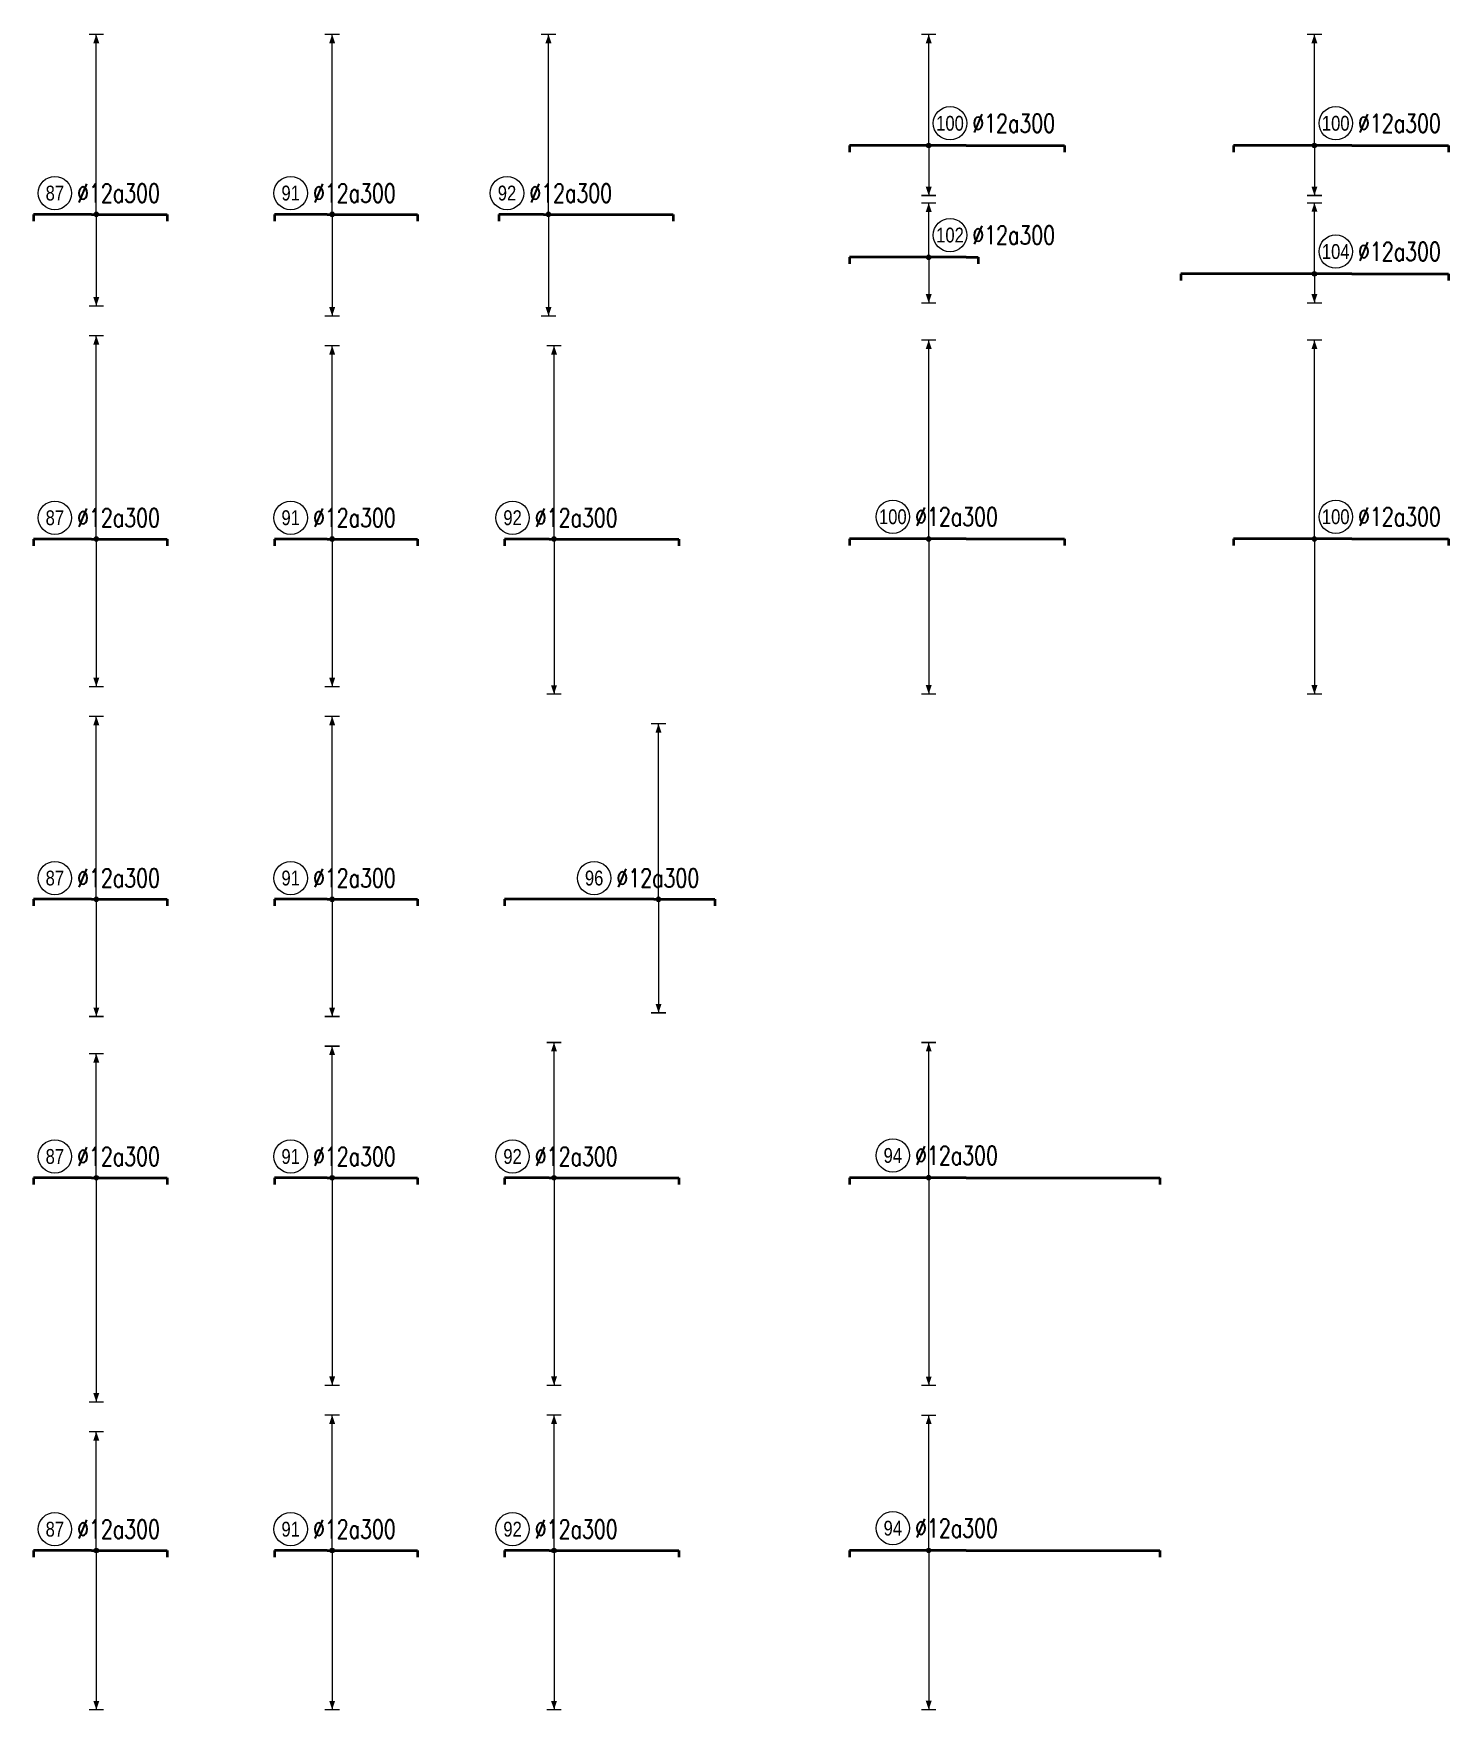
# Model space of a CAD drawing. Header units: millimetres. Extents: x -247377 to 927516, y -864259 to 155594.
# Drawn here: x 129469 to 167619, y -117820 to -72580 of the extents above; entities that cross this region are included whole.
import ezdxf
from ezdxf.enums import TextEntityAlignment as Align

# ---------------------------------------------------------------- set-up
doc = ezdxf.new("R2010")
doc.units = ezdxf.units.MM
doc.header["$MEASUREMENT"] = 0
for name, color, linetype, lineweight in [('NDC_S_DIM', 1, 'Continuous', 15), ('NDC_S_REBAR', 4, 'Continuous', 35), ('NDC_S_VN TEXT', 7, 'Continuous', 20)]:
    doc.layers.add(name, color=color, linetype=linetype, lineweight=lineweight)
doc.styles.add('ARIAL', font='arial.ttf', dxfattribs={"width": 0.8})
doc.styles.add('NDC_EN TXT', font='romans.shx', dxfattribs={"width": 0.8})

# ---------------------------------------------------------------- blocks, each defined once
blk = doc.blocks.new('*U142')
h = blk.add_hatch(color=6)
edge = h.paths.add_edge_path()
edge.add_arc((0.65, 0), 0.3, 0, 360)
at = {"layer": 'NDC_S_DIM', "color": 8}
for q in [(0.65, 24.29), (0.65, -12.37)]:
    blk.add_line((0.65, 0), q, dxfattribs=at)
for points in [[(-0.35, 24.29, 0.2, 0.2, 0), (1.65, 24.29, 0, 0, 0)], [(-0.35, -12.37, 0.2, 0.2, 0), (1.65, -12.37, 0, 0, 0)]]:
    blk.add_lwpolyline(points, format="xyseb", dxfattribs=at)
at = {"layer": 'NDC_S_DIM'}
blk.add_circle((-4.94, 2.87), 2.25, dxfattribs=at)
at = {"layer": 'NDC_S_DIM', "color": 6}
blk.add_circle((0.65, 0), 0.3, dxfattribs=at)
at = {"layer": 'NDC_S_DIM', "color": 8}
for points in [[(0.25, 23.09), (0.65, 24.29), (1.05, 23.09)], [(0.25, -11.17), (0.65, -12.37), (1.05, -11.17)]]:
    blk.add_solid(points, dxfattribs=at)
at = {"layer": 'NDC_S_REBAR'}
for p, q in [((0, 0), (-7.81, 0)), ((-7.81, 0), (-7.81, -0.9)), ((0, 0), (10.19, 0)), ((10.19, 0), (10.19, -0.9)), ((-7.81, -0.9), (-7.81, -0.9)), ((10.19, -0.9), (10.19, -0.9))]:
    blk.add_line(p, q, dxfattribs=at)
at = {"layer": 'NDC_S_VN TEXT', "style": 'ARIAL', "width": 0.8}
blk.add_attdef('KHT', text='', height=2, dxfattribs=at).set_placement((-4.94, 2.87), align=Align.MIDDLE_CENTER)
at = {"layer": 'NDC_S_VN TEXT', "color": 3, "style": 'NDC_EN TXT', "width": 0.75}
blk.add_attdef('DKT', (-1.94, 1.62), '', height=2.5, dxfattribs=at)
blk = doc.blocks.new('*U143')
h = blk.add_hatch(color=6)
edge = h.paths.add_edge_path()
edge.add_arc((0.65, 0), 0.3, 0, 360)
at = {"layer": 'NDC_S_DIM', "color": 8}
for q in [(0.65, 24.29), (0.65, -13.71)]:
    blk.add_line((0.65, 0), q, dxfattribs=at)
for points in [[(-0.35, 24.29, 0.2, 0.2, 0), (1.65, 24.29, 0, 0, 0)], [(-0.35, -13.71, 0.2, 0.2, 0), (1.65, -13.71, 0, 0, 0)]]:
    blk.add_lwpolyline(points, format="xyseb", dxfattribs=at)
at = {"layer": 'NDC_S_DIM'}
blk.add_circle((-4.94, 2.87), 2.25, dxfattribs=at)
at = {"layer": 'NDC_S_DIM', "color": 6}
blk.add_circle((0.65, 0), 0.3, dxfattribs=at)
at = {"layer": 'NDC_S_DIM', "color": 8}
for points in [[(0.25, 23.09), (0.65, 24.29), (1.05, 23.09)], [(0.25, -12.51), (0.65, -13.71), (1.05, -12.51)]]:
    blk.add_solid(points, dxfattribs=at)
at = {"layer": 'NDC_S_REBAR'}
for p, q in [((0, 0), (-7.1, 0)), ((-7.1, 0), (-7.1, -0.9)), ((0, 0), (12.15, 0)), ((12.15, 0), (12.15, -0.9)), ((-7.1, -0.9), (-7.1, -0.9)), ((12.15, -0.9), (12.15, -0.9))]:
    blk.add_line(p, q, dxfattribs=at)
at = {"layer": 'NDC_S_VN TEXT', "style": 'ARIAL', "width": 0.8}
blk.add_attdef('KHT', text='', height=2, dxfattribs=at).set_placement((-4.94, 2.87), align=Align.MIDDLE_CENTER)
at = {"layer": 'NDC_S_VN TEXT', "color": 3, "style": 'NDC_EN TXT', "width": 0.75}
blk.add_attdef('DKT', (-1.94, 1.62), '', height=2.5, dxfattribs=at)
blk = doc.blocks.new('*U144')
h = blk.add_hatch(color=6)
edge = h.paths.add_edge_path()
edge.add_arc((0.65, 0), 0.3, 0, 360)
at = {"layer": 'NDC_S_DIM', "color": 8}
for q in [(0.65, 24.29), (0.65, -13.71)]:
    blk.add_line((0.65, 0), q, dxfattribs=at)
for points in [[(-0.35, 24.29, 0.2, 0.2, 0), (1.65, 24.29, 0, 0, 0)], [(-0.35, -13.71, 0.2, 0.2, 0), (1.65, -13.71, 0, 0, 0)]]:
    blk.add_lwpolyline(points, format="xyseb", dxfattribs=at)
at = {"layer": 'NDC_S_DIM'}
blk.add_circle((-4.94, 2.87), 2.25, dxfattribs=at)
at = {"layer": 'NDC_S_DIM', "color": 6}
blk.add_circle((0.65, 0), 0.3, dxfattribs=at)
at = {"layer": 'NDC_S_DIM', "color": 8}
for points in [[(0.25, 23.09), (0.65, 24.29), (1.05, 23.09)], [(0.25, -12.51), (0.65, -13.71), (1.05, -12.51)]]:
    blk.add_solid(points, dxfattribs=at)
at = {"layer": 'NDC_S_REBAR'}
for p, q in [((0, 0), (-6.02, 0)), ((-6.02, 0), (-6.02, -0.9)), ((0, 0), (17.48, 0)), ((17.48, 0), (17.48, -0.9)), ((-6.02, -0.9), (-6.02, -0.9)), ((17.48, -0.9), (17.48, -0.9))]:
    blk.add_line(p, q, dxfattribs=at)
at = {"layer": 'NDC_S_VN TEXT', "style": 'ARIAL', "width": 0.8}
blk.add_attdef('KHT', text='', height=2, dxfattribs=at).set_placement((-4.94, 2.87), align=Align.MIDDLE_CENTER)
at = {"layer": 'NDC_S_VN TEXT', "color": 3, "style": 'NDC_EN TXT', "width": 0.75}
blk.add_attdef('DKT', (-1.94, 1.62), '', height=2.5, dxfattribs=at)
blk = doc.blocks.new('*U147')
h = blk.add_hatch(color=6)
edge = h.paths.add_edge_path()
edge.add_arc((-5.03, 0), 0.3, 0, 360)
at = {"layer": 'NDC_S_DIM', "color": 8}
for q in [(-5.03, 15), (-5.03, -6.75)]:
    blk.add_line((-5.03, 0), q, dxfattribs=at)
for points in [[(-6.03, 15, 0.2, 0.2, 0), (-4.03, 15, 0, 0, 0)], [(-6.03, -6.75, 0.2, 0.2, 0), (-4.03, -6.75, 0, 0, 0)]]:
    blk.add_lwpolyline(points, format="xyseb", dxfattribs=at)
at = {"layer": 'NDC_S_DIM'}
blk.add_circle((-2.16, 3), 2.25, dxfattribs=at)
at = {"layer": 'NDC_S_DIM', "color": 6}
blk.add_circle((-5.03, 0), 0.3, dxfattribs=at)
at = {"layer": 'NDC_S_DIM', "color": 8}
for points in [[(-5.43, 13.8), (-5.03, 15), (-4.63, 13.8)], [(-5.43, -5.55), (-5.03, -6.75), (-4.63, -5.55)]]:
    blk.add_solid(points, dxfattribs=at)
at = {"layer": 'NDC_S_REBAR'}
for p, q in [((0, 0), (-15.71, 0)), ((-15.71, 0), (-15.71, -0.9)), ((0, 0), (13.29, 0)), ((13.29, 0), (13.29, -0.9)), ((-15.71, -0.9), (-15.71, -0.9)), ((13.29, -0.9), (13.29, -0.9))]:
    blk.add_line(p, q, dxfattribs=at)
at = {"layer": 'NDC_S_VN TEXT', "style": 'ARIAL', "width": 0.8}
blk.add_attdef('KHT', text='', height=2, dxfattribs=at).set_placement((-2.16, 3), align=Align.MIDDLE_CENTER)
at = {"layer": 'NDC_S_VN TEXT', "color": 3, "style": 'NDC_EN TXT', "width": 0.75}
blk.add_attdef('DKT', (0.84, 1.75), '', height=2.5, dxfattribs=at)
blk = doc.blocks.new('*U149')
h = blk.add_hatch(color=6)
edge = h.paths.add_edge_path()
edge.add_arc((-5.03, 0), 0.3, 0, 360)
at = {"layer": 'NDC_S_DIM', "color": 8}
for q in [(-5.03, 15), (-5.03, -6.75)]:
    blk.add_line((-5.03, 0), q, dxfattribs=at)
for points in [[(-6.03, 15, 0.2, 0.2, 0), (-4.03, 15, 0, 0, 0)], [(-6.03, -6.75, 0.2, 0.2, 0), (-4.03, -6.75, 0, 0, 0)]]:
    blk.add_lwpolyline(points, format="xyseb", dxfattribs=at)
at = {"layer": 'NDC_S_DIM'}
blk.add_circle((-2.16, 3), 2.25, dxfattribs=at)
at = {"layer": 'NDC_S_DIM', "color": 6}
blk.add_circle((-5.03, 0), 0.3, dxfattribs=at)
at = {"layer": 'NDC_S_DIM', "color": 8}
for points in [[(-5.43, 13.8), (-5.03, 15), (-4.63, 13.8)], [(-5.43, -5.55), (-5.03, -6.75), (-4.63, -5.55)]]:
    blk.add_solid(points, dxfattribs=at)
at = {"layer": 'NDC_S_REBAR'}
for p, q in [((0, 0), (-15.96, 0)), ((-15.96, 0), (-15.96, -0.9)), ((0, 0), (13.04, 0)), ((13.04, 0), (13.04, -0.9)), ((-15.96, -0.9), (-15.96, -0.9)), ((13.04, -0.9), (13.04, -0.9))]:
    blk.add_line(p, q, dxfattribs=at)
at = {"layer": 'NDC_S_VN TEXT', "style": 'ARIAL', "width": 0.8}
blk.add_attdef('KHT', text='', height=2, dxfattribs=at).set_placement((-2.16, 3), align=Align.MIDDLE_CENTER)
at = {"layer": 'NDC_S_VN TEXT', "color": 3, "style": 'NDC_EN TXT', "width": 0.75}
blk.add_attdef('DKT', (0.84, 1.75), '', height=2.5, dxfattribs=at)
blk = doc.blocks.new('*U148')
h = blk.add_hatch(color=6)
edge = h.paths.add_edge_path()
edge.add_arc((-5.03, 0), 0.3, 0, 360)
at = {"layer": 'NDC_S_DIM', "color": 8}
for q in [(-5.03, 7.33), (-5.03, -6.17)]:
    blk.add_line((-5.03, 0), q, dxfattribs=at)
for points in [[(-6.03, 7.33, 0.2, 0.2, 0), (-4.03, 7.33, 0, 0, 0)], [(-6.03, -6.17, 0.2, 0.2, 0), (-4.03, -6.17, 0, 0, 0)]]:
    blk.add_lwpolyline(points, format="xyseb", dxfattribs=at)
at = {"layer": 'NDC_S_DIM'}
blk.add_circle((-2.16, 3), 2.25, dxfattribs=at)
at = {"layer": 'NDC_S_DIM', "color": 6}
blk.add_circle((-5.03, 0), 0.3, dxfattribs=at)
at = {"layer": 'NDC_S_DIM', "color": 8}
for points in [[(-5.43, 6.13), (-5.03, 7.33), (-4.63, 6.13)], [(-5.43, -4.97), (-5.03, -6.17), (-4.63, -4.97)]]:
    blk.add_solid(points, dxfattribs=at)
at = {"layer": 'NDC_S_REBAR'}
for p, q in [((0, 0), (-15.71, 0)), ((-15.71, 0), (-15.71, -0.9)), ((0, 0), (1.64, 0)), ((1.64, 0), (1.64, -0.9)), ((-15.71, -0.9), (-15.71, -0.9)), ((1.64, -0.9), (1.64, -0.9))]:
    blk.add_line(p, q, dxfattribs=at)
at = {"layer": 'NDC_S_VN TEXT', "style": 'ARIAL', "width": 0.8}
blk.add_attdef('KHT', text='', height=2, dxfattribs=at).set_placement((-2.16, 3), align=Align.MIDDLE_CENTER)
at = {"layer": 'NDC_S_VN TEXT', "color": 3, "style": 'NDC_EN TXT', "width": 0.75}
blk.add_attdef('DKT', (0.84, 1.75), '', height=2.5, dxfattribs=at)
blk = doc.blocks.new('*U146')
h = blk.add_hatch(color=6)
edge = h.paths.add_edge_path()
edge.add_arc((-5.03, 0), 0.3, 0, 360)
at = {"layer": 'NDC_S_DIM', "color": 8}
for q in [(-5.03, 9.56), (-5.03, -3.94)]:
    blk.add_line((-5.03, 0), q, dxfattribs=at)
for points in [[(-6.03, 9.56, 0.2, 0.2, 0), (-4.03, 9.56, 0, 0, 0)], [(-6.03, -3.94, 0.2, 0.2, 0), (-4.03, -3.94, 0, 0, 0)]]:
    blk.add_lwpolyline(points, format="xyseb", dxfattribs=at)
at = {"layer": 'NDC_S_DIM'}
blk.add_circle((-2.16, 3), 2.25, dxfattribs=at)
at = {"layer": 'NDC_S_DIM', "color": 6}
blk.add_circle((-5.03, 0), 0.3, dxfattribs=at)
at = {"layer": 'NDC_S_DIM', "color": 8}
for points in [[(-5.43, 8.36), (-5.03, 9.56), (-4.63, 8.36)], [(-5.43, -2.74), (-5.03, -3.94), (-4.63, -2.74)]]:
    blk.add_solid(points, dxfattribs=at)
at = {"layer": 'NDC_S_REBAR'}
for p, q in [((0, 0), (-23.06, 0)), ((-23.06, 0), (-23.06, -0.9)), ((0, 0), (13.04, 0)), ((13.04, 0), (13.04, -0.9)), ((-23.06, -0.9), (-23.06, -0.9)), ((13.04, -0.9), (13.04, -0.9))]:
    blk.add_line(p, q, dxfattribs=at)
at = {"layer": 'NDC_S_VN TEXT', "style": 'ARIAL', "width": 0.8}
blk.add_attdef('KHT', text='', height=2, dxfattribs=at).set_placement((-2.16, 3), align=Align.MIDDLE_CENTER)
at = {"layer": 'NDC_S_VN TEXT', "color": 3, "style": 'NDC_EN TXT', "width": 0.75}
blk.add_attdef('DKT', (0.84, 1.75), '', height=2.5, dxfattribs=at)
blk = doc.blocks.new('*U151')
h = blk.add_hatch(color=6)
edge = h.paths.add_edge_path()
edge.add_arc((0.65, 0), 0.3, 0, 360)
at = {"layer": 'NDC_S_DIM', "color": 8}
for q in [(0.65, 27.42), (0.65, -19.92)]:
    blk.add_line((0.65, 0), q, dxfattribs=at)
for points in [[(-0.35, 27.42, 0.2, 0.2, 0), (1.65, 27.42, 0, 0, 0)], [(-0.35, -19.92, 0.2, 0.2, 0), (1.65, -19.92, 0, 0, 0)]]:
    blk.add_lwpolyline(points, format="xyseb", dxfattribs=at)
at = {"layer": 'NDC_S_DIM'}
blk.add_circle((-4.94, 2.87), 2.25, dxfattribs=at)
at = {"layer": 'NDC_S_DIM', "color": 6}
blk.add_circle((0.65, 0), 0.3, dxfattribs=at)
at = {"layer": 'NDC_S_DIM', "color": 8}
for points in [[(0.25, 26.22), (0.65, 27.42), (1.05, 26.22)], [(0.25, -18.72), (0.65, -19.92), (1.05, -18.72)]]:
    blk.add_solid(points, dxfattribs=at)
at = {"layer": 'NDC_S_REBAR'}
for p, q in [((0, 0), (-7.81, 0)), ((-7.81, 0), (-7.81, -0.9)), ((0, 0), (10.19, 0)), ((10.19, 0), (10.19, -0.9)), ((-7.81, -0.9), (-7.81, -0.9)), ((10.19, -0.9), (10.19, -0.9))]:
    blk.add_line(p, q, dxfattribs=at)
at = {"layer": 'NDC_S_VN TEXT', "style": 'ARIAL', "width": 0.8}
blk.add_attdef('KHT', text='', height=2, dxfattribs=at).set_placement((-4.94, 2.87), align=Align.MIDDLE_CENTER)
at = {"layer": 'NDC_S_VN TEXT', "color": 3, "style": 'NDC_EN TXT', "width": 0.75}
blk.add_attdef('DKT', (-1.94, 1.62), '', height=2.5, dxfattribs=at)
blk = doc.blocks.new('*U152')
h = blk.add_hatch(color=6)
edge = h.paths.add_edge_path()
edge.add_arc((0.65, 0), 0.3, 0, 360)
at = {"layer": 'NDC_S_DIM', "color": 8}
for q in [(0.65, 26.08), (0.65, -19.92)]:
    blk.add_line((0.65, 0), q, dxfattribs=at)
for points in [[(-0.35, 26.08, 0.2, 0.2, 0), (1.65, 26.08, 0, 0, 0)], [(-0.35, -19.92, 0.2, 0.2, 0), (1.65, -19.92, 0, 0, 0)]]:
    blk.add_lwpolyline(points, format="xyseb", dxfattribs=at)
at = {"layer": 'NDC_S_DIM'}
blk.add_circle((-4.94, 2.87), 2.25, dxfattribs=at)
at = {"layer": 'NDC_S_DIM', "color": 6}
blk.add_circle((0.65, 0), 0.3, dxfattribs=at)
at = {"layer": 'NDC_S_DIM', "color": 8}
for points in [[(0.25, 24.88), (0.65, 26.08), (1.05, 24.88)], [(0.25, -18.72), (0.65, -19.92), (1.05, -18.72)]]:
    blk.add_solid(points, dxfattribs=at)
at = {"layer": 'NDC_S_REBAR'}
for p, q in [((0, 0), (-7.1, 0)), ((-7.1, 0), (-7.1, -0.9)), ((0, 0), (12.15, 0)), ((12.15, 0), (12.15, -0.9)), ((-7.1, -0.9), (-7.1, -0.9)), ((12.15, -0.9), (12.15, -0.9))]:
    blk.add_line(p, q, dxfattribs=at)
at = {"layer": 'NDC_S_VN TEXT', "style": 'ARIAL', "width": 0.8}
blk.add_attdef('KHT', text='', height=2, dxfattribs=at).set_placement((-4.94, 2.87), align=Align.MIDDLE_CENTER)
at = {"layer": 'NDC_S_VN TEXT', "color": 3, "style": 'NDC_EN TXT', "width": 0.75}
blk.add_attdef('DKT', (-1.94, 1.62), '', height=2.5, dxfattribs=at)
blk = doc.blocks.new('*U153')
h = blk.add_hatch(color=6)
edge = h.paths.add_edge_path()
edge.add_arc((0.65, 0), 0.3, 0, 360)
at = {"layer": 'NDC_S_DIM', "color": 8}
for q in [(0.65, 26.08), (0.65, -20.92)]:
    blk.add_line((0.65, 0), q, dxfattribs=at)
for points in [[(-0.35, 26.08, 0.2, 0.2, 0), (1.65, 26.08, 0, 0, 0)], [(-0.35, -20.92, 0.2, 0.2, 0), (1.65, -20.92, 0, 0, 0)]]:
    blk.add_lwpolyline(points, format="xyseb", dxfattribs=at)
at = {"layer": 'NDC_S_DIM'}
blk.add_circle((-4.94, 2.87), 2.25, dxfattribs=at)
at = {"layer": 'NDC_S_DIM', "color": 6}
blk.add_circle((0.65, 0), 0.3, dxfattribs=at)
at = {"layer": 'NDC_S_DIM', "color": 8}
for points in [[(0.25, 24.88), (0.65, 26.08), (1.05, 24.88)], [(0.25, -19.72), (0.65, -20.92), (1.05, -19.72)]]:
    blk.add_solid(points, dxfattribs=at)
at = {"layer": 'NDC_S_REBAR'}
for p, q in [((0, 0), (-6.02, 0)), ((-6.02, 0), (-6.02, -0.9)), ((0, 0), (17.48, 0)), ((17.48, 0), (17.48, -0.9)), ((-6.02, -0.9), (-6.02, -0.9)), ((17.48, -0.9), (17.48, -0.9))]:
    blk.add_line(p, q, dxfattribs=at)
at = {"layer": 'NDC_S_VN TEXT', "style": 'ARIAL', "width": 0.8}
blk.add_attdef('KHT', text='', height=2, dxfattribs=at).set_placement((-4.94, 2.87), align=Align.MIDDLE_CENTER)
at = {"layer": 'NDC_S_VN TEXT', "color": 3, "style": 'NDC_EN TXT', "width": 0.75}
blk.add_attdef('DKT', (-1.94, 1.62), '', height=2.5, dxfattribs=at)
blk = doc.blocks.new('*U154')
h = blk.add_hatch(color=6)
edge = h.paths.add_edge_path()
edge.add_arc((-5.03, 0), 0.3, 0, 360)
at = {"layer": 'NDC_S_DIM', "color": 8}
for q in [(-5.03, 26.83), (-5.03, -20.92)]:
    blk.add_line((-5.03, 0), q, dxfattribs=at)
for points in [[(-6.03, 26.83, 0.2, 0.2, 0), (-4.03, 26.83, 0, 0, 0)], [(-6.03, -20.92, 0.2, 0.2, 0), (-4.03, -20.92, 0, 0, 0)]]:
    blk.add_lwpolyline(points, format="xyseb", dxfattribs=at)
at = {"layer": 'NDC_S_DIM'}
blk.add_circle((-9.87, 3), 2.25, dxfattribs=at)
at = {"layer": 'NDC_S_DIM', "color": 6}
blk.add_circle((-5.03, 0), 0.3, dxfattribs=at)
at = {"layer": 'NDC_S_DIM', "color": 8}
for points in [[(-5.43, 25.63), (-5.03, 26.83), (-4.63, 25.63)], [(-5.43, -19.72), (-5.03, -20.92), (-4.63, -19.72)]]:
    blk.add_solid(points, dxfattribs=at)
at = {"layer": 'NDC_S_REBAR'}
for p, q in [((0, 0), (-15.71, 0)), ((-15.71, 0), (-15.71, -0.9)), ((0, 0), (13.29, 0)), ((13.29, 0), (13.29, -0.9)), ((-15.71, -0.9), (-15.71, -0.9)), ((13.29, -0.9), (13.29, -0.9))]:
    blk.add_line(p, q, dxfattribs=at)
at = {"layer": 'NDC_S_VN TEXT', "style": 'ARIAL', "width": 0.8}
blk.add_attdef('KHT', text='', height=2, dxfattribs=at).set_placement((-9.87, 3), align=Align.MIDDLE_CENTER)
at = {"layer": 'NDC_S_VN TEXT', "color": 3, "style": 'NDC_EN TXT', "width": 0.75}
blk.add_attdef('DKT', (-6.87, 1.75), '', height=2.5, dxfattribs=at)
blk = doc.blocks.new('*U155')
h = blk.add_hatch(color=6)
edge = h.paths.add_edge_path()
edge.add_arc((-5.03, 0), 0.3, 0, 360)
at = {"layer": 'NDC_S_DIM', "color": 8}
for q in [(-5.03, 26.83), (-5.03, -20.92)]:
    blk.add_line((-5.03, 0), q, dxfattribs=at)
for points in [[(-6.03, 26.83, 0.2, 0.2, 0), (-4.03, 26.83, 0, 0, 0)], [(-6.03, -20.92, 0.2, 0.2, 0), (-4.03, -20.92, 0, 0, 0)]]:
    blk.add_lwpolyline(points, format="xyseb", dxfattribs=at)
at = {"layer": 'NDC_S_DIM'}
blk.add_circle((-2.16, 3), 2.25, dxfattribs=at)
at = {"layer": 'NDC_S_DIM', "color": 6}
blk.add_circle((-5.03, 0), 0.3, dxfattribs=at)
at = {"layer": 'NDC_S_DIM', "color": 8}
for points in [[(-5.43, 25.63), (-5.03, 26.83), (-4.63, 25.63)], [(-5.43, -19.72), (-5.03, -20.92), (-4.63, -19.72)]]:
    blk.add_solid(points, dxfattribs=at)
at = {"layer": 'NDC_S_REBAR'}
for p, q in [((0, 0), (-15.96, 0)), ((-15.96, 0), (-15.96, -0.9)), ((0, 0), (13.04, 0)), ((13.04, 0), (13.04, -0.9)), ((-15.96, -0.9), (-15.96, -0.9)), ((13.04, -0.9), (13.04, -0.9))]:
    blk.add_line(p, q, dxfattribs=at)
at = {"layer": 'NDC_S_VN TEXT', "style": 'ARIAL', "width": 0.8}
blk.add_attdef('KHT', text='', height=2, dxfattribs=at).set_placement((-2.16, 3), align=Align.MIDDLE_CENTER)
at = {"layer": 'NDC_S_VN TEXT', "color": 3, "style": 'NDC_EN TXT', "width": 0.75}
blk.add_attdef('DKT', (0.84, 1.75), '', height=2.5, dxfattribs=at)
blk = doc.blocks.new('*U165')
h = blk.add_hatch(color=6)
edge = h.paths.add_edge_path()
edge.add_arc((0.65, 0), 0.3, 0, 360)
at = {"layer": 'NDC_S_DIM', "color": 8}
for q in [(0.65, 24.69), (0.65, -15.81)]:
    blk.add_line((0.65, 0), q, dxfattribs=at)
for points in [[(-0.35, 24.69, 0.2, 0.2, 0), (1.65, 24.69, 0, 0, 0)], [(-0.35, -15.81, 0.2, 0.2, 0), (1.65, -15.81, 0, 0, 0)]]:
    blk.add_lwpolyline(points, format="xyseb", dxfattribs=at)
at = {"layer": 'NDC_S_DIM'}
blk.add_circle((-4.94, 2.87), 2.25, dxfattribs=at)
at = {"layer": 'NDC_S_DIM', "color": 6}
blk.add_circle((0.65, 0), 0.3, dxfattribs=at)
at = {"layer": 'NDC_S_DIM', "color": 8}
for points in [[(0.25, 23.49), (0.65, 24.69), (1.05, 23.49)], [(0.25, -14.61), (0.65, -15.81), (1.05, -14.61)]]:
    blk.add_solid(points, dxfattribs=at)
at = {"layer": 'NDC_S_REBAR'}
for p, q in [((0, 0), (-7.81, 0)), ((-7.81, 0), (-7.81, -0.9)), ((0, 0), (10.19, 0)), ((10.19, 0), (10.19, -0.9)), ((-7.81, -0.9), (-7.81, -0.9)), ((10.19, -0.9), (10.19, -0.9))]:
    blk.add_line(p, q, dxfattribs=at)
at = {"layer": 'NDC_S_VN TEXT', "style": 'ARIAL', "width": 0.8}
blk.add_attdef('KHT', text='', height=2, dxfattribs=at).set_placement((-4.94, 2.87), align=Align.MIDDLE_CENTER)
at = {"layer": 'NDC_S_VN TEXT', "color": 3, "style": 'NDC_EN TXT', "width": 0.75}
blk.add_attdef('DKT', (-1.94, 1.62), '', height=2.5, dxfattribs=at)
blk = doc.blocks.new('*U166')
h = blk.add_hatch(color=6)
edge = h.paths.add_edge_path()
edge.add_arc((0.65, 0), 0.3, 0, 360)
at = {"layer": 'NDC_S_DIM', "color": 8}
for q in [(0.65, 24.69), (0.65, -15.81)]:
    blk.add_line((0.65, 0), q, dxfattribs=at)
for points in [[(-0.35, 24.69, 0.2, 0.2, 0), (1.65, 24.69, 0, 0, 0)], [(-0.35, -15.81, 0.2, 0.2, 0), (1.65, -15.81, 0, 0, 0)]]:
    blk.add_lwpolyline(points, format="xyseb", dxfattribs=at)
at = {"layer": 'NDC_S_DIM'}
blk.add_circle((-4.94, 2.87), 2.25, dxfattribs=at)
at = {"layer": 'NDC_S_DIM', "color": 6}
blk.add_circle((0.65, 0), 0.3, dxfattribs=at)
at = {"layer": 'NDC_S_DIM', "color": 8}
for points in [[(0.25, 23.49), (0.65, 24.69), (1.05, 23.49)], [(0.25, -14.61), (0.65, -15.81), (1.05, -14.61)]]:
    blk.add_solid(points, dxfattribs=at)
at = {"layer": 'NDC_S_REBAR'}
for p, q in [((0, 0), (-7.1, 0)), ((-7.1, 0), (-7.1, -0.9)), ((0, 0), (12.15, 0)), ((12.15, 0), (12.15, -0.9)), ((-7.1, -0.9), (-7.1, -0.9)), ((12.15, -0.9), (12.15, -0.9))]:
    blk.add_line(p, q, dxfattribs=at)
at = {"layer": 'NDC_S_VN TEXT', "style": 'ARIAL', "width": 0.8}
blk.add_attdef('KHT', text='', height=2, dxfattribs=at).set_placement((-4.94, 2.87), align=Align.MIDDLE_CENTER)
at = {"layer": 'NDC_S_VN TEXT', "color": 3, "style": 'NDC_EN TXT', "width": 0.75}
blk.add_attdef('DKT', (-1.94, 1.62), '', height=2.5, dxfattribs=at)
blk = doc.blocks.new('*U167')
h = blk.add_hatch(color=6)
edge = h.paths.add_edge_path()
edge.add_arc((0.65, 0), 0.3, 0, 360)
at = {"layer": 'NDC_S_DIM', "color": 8}
for q in [(0.65, 23.69), (0.65, -15.31)]:
    blk.add_line((0.65, 0), q, dxfattribs=at)
for points in [[(-0.35, 23.69, 0.2, 0.2, 0), (1.65, 23.69, 0, 0, 0)], [(-0.35, -15.31, 0.2, 0.2, 0), (1.65, -15.31, 0, 0, 0)]]:
    blk.add_lwpolyline(points, format="xyseb", dxfattribs=at)
at = {"layer": 'NDC_S_DIM'}
blk.add_circle((-8.03, 2.87), 2.25, dxfattribs=at)
at = {"layer": 'NDC_S_DIM', "color": 6}
blk.add_circle((0.65, 0), 0.3, dxfattribs=at)
at = {"layer": 'NDC_S_DIM', "color": 8}
for points in [[(0.25, 22.49), (0.65, 23.69), (1.05, 22.49)], [(0.25, -14.11), (0.65, -15.31), (1.05, -14.11)]]:
    blk.add_solid(points, dxfattribs=at)
at = {"layer": 'NDC_S_REBAR'}
for p, q in [((0, 0), (-20.1, 0)), ((-20.1, 0), (-20.1, -0.9)), ((0, 0), (8.25, 0)), ((8.25, 0), (8.25, -0.9)), ((-20.1, -0.9), (-20.1, -0.9)), ((8.25, -0.9), (8.25, -0.9))]:
    blk.add_line(p, q, dxfattribs=at)
at = {"layer": 'NDC_S_VN TEXT', "style": 'ARIAL', "width": 0.8}
blk.add_attdef('KHT', text='', height=2, dxfattribs=at).set_placement((-8.03, 2.87), align=Align.MIDDLE_CENTER)
at = {"layer": 'NDC_S_VN TEXT', "color": 3, "style": 'NDC_EN TXT', "width": 0.75}
blk.add_attdef('DKT', (-5.03, 1.62), '', height=2.5, dxfattribs=at)
blk = doc.blocks.new('*U169')
h = blk.add_hatch(color=6)
edge = h.paths.add_edge_path()
edge.add_arc((0.65, 0), 0.3, 0, 360)
at = {"layer": 'NDC_S_DIM', "color": 8}
for q in [(0.65, 16.74), (0.65, -30.26)]:
    blk.add_line((0.65, 0), q, dxfattribs=at)
for points in [[(-0.35, 16.74, 0.2, 0.2, 0), (1.65, 16.74, 0, 0, 0)], [(-0.35, -30.26, 0.2, 0.2, 0), (1.65, -30.26, 0, 0, 0)]]:
    blk.add_lwpolyline(points, format="xyseb", dxfattribs=at)
at = {"layer": 'NDC_S_DIM'}
blk.add_circle((-4.94, 2.87), 2.25, dxfattribs=at)
at = {"layer": 'NDC_S_DIM', "color": 6}
blk.add_circle((0.65, 0), 0.3, dxfattribs=at)
at = {"layer": 'NDC_S_DIM', "color": 8}
for points in [[(0.25, 15.54), (0.65, 16.74), (1.05, 15.54)], [(0.25, -29.06), (0.65, -30.26), (1.05, -29.06)]]:
    blk.add_solid(points, dxfattribs=at)
at = {"layer": 'NDC_S_REBAR'}
for p, q in [((0, 0), (-7.81, 0)), ((-7.81, 0), (-7.81, -0.9)), ((0, 0), (10.19, 0)), ((10.19, 0), (10.19, -0.9)), ((-7.81, -0.9), (-7.81, -0.9)), ((10.19, -0.9), (10.19, -0.9))]:
    blk.add_line(p, q, dxfattribs=at)
at = {"layer": 'NDC_S_VN TEXT', "style": 'ARIAL', "width": 0.8}
blk.add_attdef('KHT', text='', height=2, dxfattribs=at).set_placement((-4.94, 2.87), align=Align.MIDDLE_CENTER)
at = {"layer": 'NDC_S_VN TEXT', "color": 3, "style": 'NDC_EN TXT', "width": 0.75}
blk.add_attdef('DKT', (-1.94, 1.62), '', height=2.5, dxfattribs=at)
blk = doc.blocks.new('*U170')
h = blk.add_hatch(color=6)
edge = h.paths.add_edge_path()
edge.add_arc((0.65, 0), 0.3, 0, 360)
at = {"layer": 'NDC_S_DIM', "color": 8}
for q in [(0.65, 17.74), (0.65, -28.01)]:
    blk.add_line((0.65, 0), q, dxfattribs=at)
for points in [[(-0.35, 17.74, 0.2, 0.2, 0), (1.65, 17.74, 0, 0, 0)], [(-0.35, -28.01, 0.2, 0.2, 0), (1.65, -28.01, 0, 0, 0)]]:
    blk.add_lwpolyline(points, format="xyseb", dxfattribs=at)
at = {"layer": 'NDC_S_DIM'}
blk.add_circle((-4.94, 2.87), 2.25, dxfattribs=at)
at = {"layer": 'NDC_S_DIM', "color": 6}
blk.add_circle((0.65, 0), 0.3, dxfattribs=at)
at = {"layer": 'NDC_S_DIM', "color": 8}
for points in [[(0.25, 16.54), (0.65, 17.74), (1.05, 16.54)], [(0.25, -26.81), (0.65, -28.01), (1.05, -26.81)]]:
    blk.add_solid(points, dxfattribs=at)
at = {"layer": 'NDC_S_REBAR'}
for p, q in [((0, 0), (-7.1, 0)), ((-7.1, 0), (-7.1, -0.9)), ((0, 0), (12.15, 0)), ((12.15, 0), (12.15, -0.9)), ((-7.1, -0.9), (-7.1, -0.9)), ((12.15, -0.9), (12.15, -0.9))]:
    blk.add_line(p, q, dxfattribs=at)
at = {"layer": 'NDC_S_VN TEXT', "style": 'ARIAL', "width": 0.8}
blk.add_attdef('KHT', text='', height=2, dxfattribs=at).set_placement((-4.94, 2.87), align=Align.MIDDLE_CENTER)
at = {"layer": 'NDC_S_VN TEXT', "color": 3, "style": 'NDC_EN TXT', "width": 0.75}
blk.add_attdef('DKT', (-1.94, 1.62), '', height=2.5, dxfattribs=at)
blk = doc.blocks.new('*U171')
h = blk.add_hatch(color=6)
edge = h.paths.add_edge_path()
edge.add_arc((0.65, 0), 0.3, 0, 360)
at = {"layer": 'NDC_S_DIM', "color": 8}
for q in [(0.65, 18.24), (0.65, -28.01)]:
    blk.add_line((0.65, 0), q, dxfattribs=at)
for points in [[(-0.35, 18.24, 0.2, 0.2, 0), (1.65, 18.24, 0, 0, 0)], [(-0.35, -28.01, 0.2, 0.2, 0), (1.65, -28.01, 0, 0, 0)]]:
    blk.add_lwpolyline(points, format="xyseb", dxfattribs=at)
at = {"layer": 'NDC_S_DIM'}
blk.add_circle((-4.94, 2.87), 2.25, dxfattribs=at)
at = {"layer": 'NDC_S_DIM', "color": 6}
blk.add_circle((0.65, 0), 0.3, dxfattribs=at)
at = {"layer": 'NDC_S_DIM', "color": 8}
for points in [[(0.25, 17.04), (0.65, 18.24), (1.05, 17.04)], [(0.25, -26.81), (0.65, -28.01), (1.05, -26.81)]]:
    blk.add_solid(points, dxfattribs=at)
at = {"layer": 'NDC_S_REBAR'}
for p, q in [((0, 0), (-6.02, 0)), ((-6.02, 0), (-6.02, -0.9)), ((0, 0), (17.48, 0)), ((17.48, 0), (17.48, -0.9)), ((-6.02, -0.9), (-6.02, -0.9)), ((17.48, -0.9), (17.48, -0.9))]:
    blk.add_line(p, q, dxfattribs=at)
at = {"layer": 'NDC_S_VN TEXT', "style": 'ARIAL', "width": 0.8}
blk.add_attdef('KHT', text='', height=2, dxfattribs=at).set_placement((-4.94, 2.87), align=Align.MIDDLE_CENTER)
at = {"layer": 'NDC_S_VN TEXT', "color": 3, "style": 'NDC_EN TXT', "width": 0.75}
blk.add_attdef('DKT', (-1.94, 1.62), '', height=2.5, dxfattribs=at)
blk = doc.blocks.new('*U172')
h = blk.add_hatch(color=6)
edge = h.paths.add_edge_path()
edge.add_arc((-5.03, 0), 0.3, 0, 360)
at = {"layer": 'NDC_S_DIM', "color": 8}
for q in [(-5.03, 18.23), (-5.03, -28.02)]:
    blk.add_line((-5.03, 0), q, dxfattribs=at)
for points in [[(-6.03, 18.23, 0.2, 0.2, 0), (-4.03, 18.23, 0, 0, 0)], [(-6.03, -28.02, 0.2, 0.2, 0), (-4.03, -28.02, 0, 0, 0)]]:
    blk.add_lwpolyline(points, format="xyseb", dxfattribs=at)
at = {"layer": 'NDC_S_DIM'}
blk.add_circle((-9.87, 3), 2.25, dxfattribs=at)
at = {"layer": 'NDC_S_DIM', "color": 6}
blk.add_circle((-5.03, 0), 0.3, dxfattribs=at)
at = {"layer": 'NDC_S_DIM', "color": 8}
for points in [[(-5.43, 17.03), (-5.03, 18.23), (-4.63, 17.03)], [(-5.43, -26.82), (-5.03, -28.02), (-4.63, -26.82)]]:
    blk.add_solid(points, dxfattribs=at)
at = {"layer": 'NDC_S_REBAR'}
for p, q in [((0, 0), (-15.71, 0)), ((-15.71, 0), (-15.71, -0.9)), ((0, 0), (26.14, 0)), ((26.14, 0), (26.14, -0.9)), ((-15.71, -0.9), (-15.71, -0.9)), ((26.14, -0.9), (26.14, -0.9))]:
    blk.add_line(p, q, dxfattribs=at)
at = {"layer": 'NDC_S_VN TEXT', "style": 'ARIAL', "width": 0.8}
blk.add_attdef('KHT', text='', height=2, dxfattribs=at).set_placement((-9.87, 3), align=Align.MIDDLE_CENTER)
at = {"layer": 'NDC_S_VN TEXT', "color": 3, "style": 'NDC_EN TXT', "width": 0.75}
blk.add_attdef('DKT', (-6.87, 1.75), '', height=2.5, dxfattribs=at)
blk = doc.blocks.new('*U173')
h = blk.add_hatch(color=6)
edge = h.paths.add_edge_path()
edge.add_arc((0.65, 0), 0.3, 0, 360)
at = {"layer": 'NDC_S_DIM', "color": 8}
for q in [(0.65, 16.01), (0.65, -21.49)]:
    blk.add_line((0.65, 0), q, dxfattribs=at)
for points in [[(-0.35, 16.01, 0.2, 0.2, 0), (1.65, 16.01, 0, 0, 0)], [(-0.35, -21.49, 0.2, 0.2, 0), (1.65, -21.49, 0, 0, 0)]]:
    blk.add_lwpolyline(points, format="xyseb", dxfattribs=at)
at = {"layer": 'NDC_S_DIM'}
blk.add_circle((-4.94, 2.87), 2.25, dxfattribs=at)
at = {"layer": 'NDC_S_DIM', "color": 6}
blk.add_circle((0.65, 0), 0.3, dxfattribs=at)
at = {"layer": 'NDC_S_DIM', "color": 8}
for points in [[(0.25, 14.81), (0.65, 16.01), (1.05, 14.81)], [(0.25, -20.29), (0.65, -21.49), (1.05, -20.29)]]:
    blk.add_solid(points, dxfattribs=at)
at = {"layer": 'NDC_S_REBAR'}
for p, q in [((0, 0), (-7.81, 0)), ((-7.81, 0), (-7.81, -0.9)), ((0, 0), (10.19, 0)), ((10.19, 0), (10.19, -0.9)), ((-7.81, -0.9), (-7.81, -0.9)), ((10.19, -0.9), (10.19, -0.9))]:
    blk.add_line(p, q, dxfattribs=at)
at = {"layer": 'NDC_S_VN TEXT', "style": 'ARIAL', "width": 0.8}
blk.add_attdef('KHT', text='', height=2, dxfattribs=at).set_placement((-4.94, 2.87), align=Align.MIDDLE_CENTER)
at = {"layer": 'NDC_S_VN TEXT', "color": 3, "style": 'NDC_EN TXT', "width": 0.75}
blk.add_attdef('DKT', (-1.94, 1.62), '', height=2.5, dxfattribs=at)
blk = doc.blocks.new('*U174')
h = blk.add_hatch(color=6)
edge = h.paths.add_edge_path()
edge.add_arc((0.65, 0), 0.3, 0, 360)
at = {"layer": 'NDC_S_DIM', "color": 8}
for q in [(0.65, 18.26), (0.65, -21.49)]:
    blk.add_line((0.65, 0), q, dxfattribs=at)
for points in [[(-0.35, 18.26, 0.2, 0.2, 0), (1.65, 18.26, 0, 0, 0)], [(-0.35, -21.49, 0.2, 0.2, 0), (1.65, -21.49, 0, 0, 0)]]:
    blk.add_lwpolyline(points, format="xyseb", dxfattribs=at)
at = {"layer": 'NDC_S_DIM'}
blk.add_circle((-4.94, 2.87), 2.25, dxfattribs=at)
at = {"layer": 'NDC_S_DIM', "color": 6}
blk.add_circle((0.65, 0), 0.3, dxfattribs=at)
at = {"layer": 'NDC_S_DIM', "color": 8}
for points in [[(0.25, 17.06), (0.65, 18.26), (1.05, 17.06)], [(0.25, -20.29), (0.65, -21.49), (1.05, -20.29)]]:
    blk.add_solid(points, dxfattribs=at)
at = {"layer": 'NDC_S_REBAR'}
for p, q in [((0, 0), (-7.1, 0)), ((-7.1, 0), (-7.1, -0.9)), ((0, 0), (12.15, 0)), ((12.15, 0), (12.15, -0.9)), ((-7.1, -0.9), (-7.1, -0.9)), ((12.15, -0.9), (12.15, -0.9))]:
    blk.add_line(p, q, dxfattribs=at)
at = {"layer": 'NDC_S_VN TEXT', "style": 'ARIAL', "width": 0.8}
blk.add_attdef('KHT', text='', height=2, dxfattribs=at).set_placement((-4.94, 2.87), align=Align.MIDDLE_CENTER)
at = {"layer": 'NDC_S_VN TEXT', "color": 3, "style": 'NDC_EN TXT', "width": 0.75}
blk.add_attdef('DKT', (-1.94, 1.62), '', height=2.5, dxfattribs=at)
blk = doc.blocks.new('*U175')
h = blk.add_hatch(color=6)
edge = h.paths.add_edge_path()
edge.add_arc((0.65, 0), 0.3, 0, 360)
at = {"layer": 'NDC_S_DIM', "color": 8}
for q in [(0.65, 18.26), (0.65, -21.49)]:
    blk.add_line((0.65, 0), q, dxfattribs=at)
for points in [[(-0.35, 18.26, 0.2, 0.2, 0), (1.65, 18.26, 0, 0, 0)], [(-0.35, -21.49, 0.2, 0.2, 0), (1.65, -21.49, 0, 0, 0)]]:
    blk.add_lwpolyline(points, format="xyseb", dxfattribs=at)
at = {"layer": 'NDC_S_DIM'}
blk.add_circle((-4.94, 2.87), 2.25, dxfattribs=at)
at = {"layer": 'NDC_S_DIM', "color": 6}
blk.add_circle((0.65, 0), 0.3, dxfattribs=at)
at = {"layer": 'NDC_S_DIM', "color": 8}
for points in [[(0.25, 17.06), (0.65, 18.26), (1.05, 17.06)], [(0.25, -20.29), (0.65, -21.49), (1.05, -20.29)]]:
    blk.add_solid(points, dxfattribs=at)
at = {"layer": 'NDC_S_REBAR'}
for p, q in [((0, 0), (-6.02, 0)), ((-6.02, 0), (-6.02, -0.9)), ((0, 0), (17.48, 0)), ((17.48, 0), (17.48, -0.9)), ((-6.02, -0.9), (-6.02, -0.9)), ((17.48, -0.9), (17.48, -0.9))]:
    blk.add_line(p, q, dxfattribs=at)
at = {"layer": 'NDC_S_VN TEXT', "style": 'ARIAL', "width": 0.8}
blk.add_attdef('KHT', text='', height=2, dxfattribs=at).set_placement((-4.94, 2.87), align=Align.MIDDLE_CENTER)
at = {"layer": 'NDC_S_VN TEXT', "color": 3, "style": 'NDC_EN TXT', "width": 0.75}
blk.add_attdef('DKT', (-1.94, 1.62), '', height=2.5, dxfattribs=at)
blk = doc.blocks.new('*U176')
h = blk.add_hatch(color=6)
edge = h.paths.add_edge_path()
edge.add_arc((-5.03, 0), 0.3, 0, 360)
at = {"layer": 'NDC_S_DIM', "color": 8}
for q in [(-5.03, 18.23), (-5.03, -21.49)]:
    blk.add_line((-5.03, 0), q, dxfattribs=at)
for points in [[(-6.03, 18.23, 0.2, 0.2, 0), (-4.03, 18.23, 0, 0, 0)], [(-6.03, -21.49, 0.2, 0.2, 0), (-4.03, -21.49, 0, 0, 0)]]:
    blk.add_lwpolyline(points, format="xyseb", dxfattribs=at)
at = {"layer": 'NDC_S_DIM'}
blk.add_circle((-9.87, 3), 2.25, dxfattribs=at)
at = {"layer": 'NDC_S_DIM', "color": 6}
blk.add_circle((-5.03, 0), 0.3, dxfattribs=at)
at = {"layer": 'NDC_S_DIM', "color": 8}
for points in [[(-5.43, 17.03), (-5.03, 18.23), (-4.63, 17.03)], [(-5.43, -20.29), (-5.03, -21.49), (-4.63, -20.29)]]:
    blk.add_solid(points, dxfattribs=at)
at = {"layer": 'NDC_S_REBAR'}
for p, q in [((0, 0), (-15.71, 0)), ((-15.71, 0), (-15.71, -0.9)), ((0, 0), (26.14, 0)), ((26.14, 0), (26.14, -0.9)), ((-15.71, -0.9), (-15.71, -0.9)), ((26.14, -0.9), (26.14, -0.9))]:
    blk.add_line(p, q, dxfattribs=at)
at = {"layer": 'NDC_S_VN TEXT', "style": 'ARIAL', "width": 0.8}
blk.add_attdef('KHT', text='', height=2, dxfattribs=at).set_placement((-9.87, 3), align=Align.MIDDLE_CENTER)
at = {"layer": 'NDC_S_VN TEXT', "color": 3, "style": 'NDC_EN TXT', "width": 0.75}
blk.add_attdef('DKT', (-6.87, 1.75), '', height=2.5, dxfattribs=at)

msp = doc.modelspace()

# ---------------------------------------------------------------- block references
at = {"xscale": 200, "yscale": 200, "zscale": 200}
for name, p, values in [('*U142', (131030.8, -77457.8), {'KHT': '87', 'DKT': '%%c12a300'}), ('*U143', (137389.7, -77457.8), {'KHT': '91', 'DKT': '%%c12a300'}), ('*U144', (143222.5, -77457.8), {'KHT': '92', 'DKT': '%%c12a300'}), ('*U147', (154611.3, -75600.9), {'KHT': '100', 'DKT': '%%c12a300'}), ('*U149', (165011.3, -75600.9), {'KHT': '100', 'DKT': '%%c12a300'}), ('*U148', (154611.3, -78616.8), {'KHT': '102', 'DKT': '%%c12a300'}), ('*U146', (165011.3, -79061.6), {'KHT': '104', 'DKT': '%%c12a300'}), ('*U151', (131030.8, -86216.4), {'KHT': '87', 'DKT': '%%c12a300'}), ('*U154', (154611.3, -86215.4), {'KHT': '100', 'DKT': '%%c12a300'}), ('*U155', (165011.3, -86215.4), {'KHT': '100', 'DKT': '%%c12a300'}), ('*U152', (137389.7, -86216.4), {'KHT': '91', 'DKT': '%%c12a300'}), ('*U153', (143372.5, -86216.4), {'KHT': '92', 'DKT': '%%c12a300'}), ('*U165', (131030.8, -95937.2), {'KHT': '87', 'DKT': '%%c12a300'}), ('*U166', (137389.7, -95937.2), {'KHT': '91', 'DKT': '%%c12a300'}), ('*U167', (146189.7, -95937.2), {'KHT': '96', 'DKT': '%%c12a300'}), ('*U170', (137389.7, -103447.8), {'KHT': '91', 'DKT': '%%c12a300'}), ('*U171', (143372.5, -103447.8), {'KHT': '92', 'DKT': '%%c12a300'}), ('*U172', (154611.3, -103446.8), {'KHT': '94', 'DKT': '%%c12a300'}), ('*U169', (131030.8, -103447.8), {'KHT': '87', 'DKT': '%%c12a300'}), ('*U174', (137389.7, -113502.8), {'KHT': '91', 'DKT': '%%c12a300'}), ('*U175', (143372.5, -113502.8), {'KHT': '92', 'DKT': '%%c12a300'}), ('*U176', (154611.3, -113501.9), {'KHT': '94', 'DKT': '%%c12a300'}), ('*U173', (131030.8, -113502.8), {'KHT': '87', 'DKT': '%%c12a300'})]:
    msp.add_blockref(name, p, dxfattribs=at).add_auto_attribs(values)

doc.saveas('drawing.dxf')
